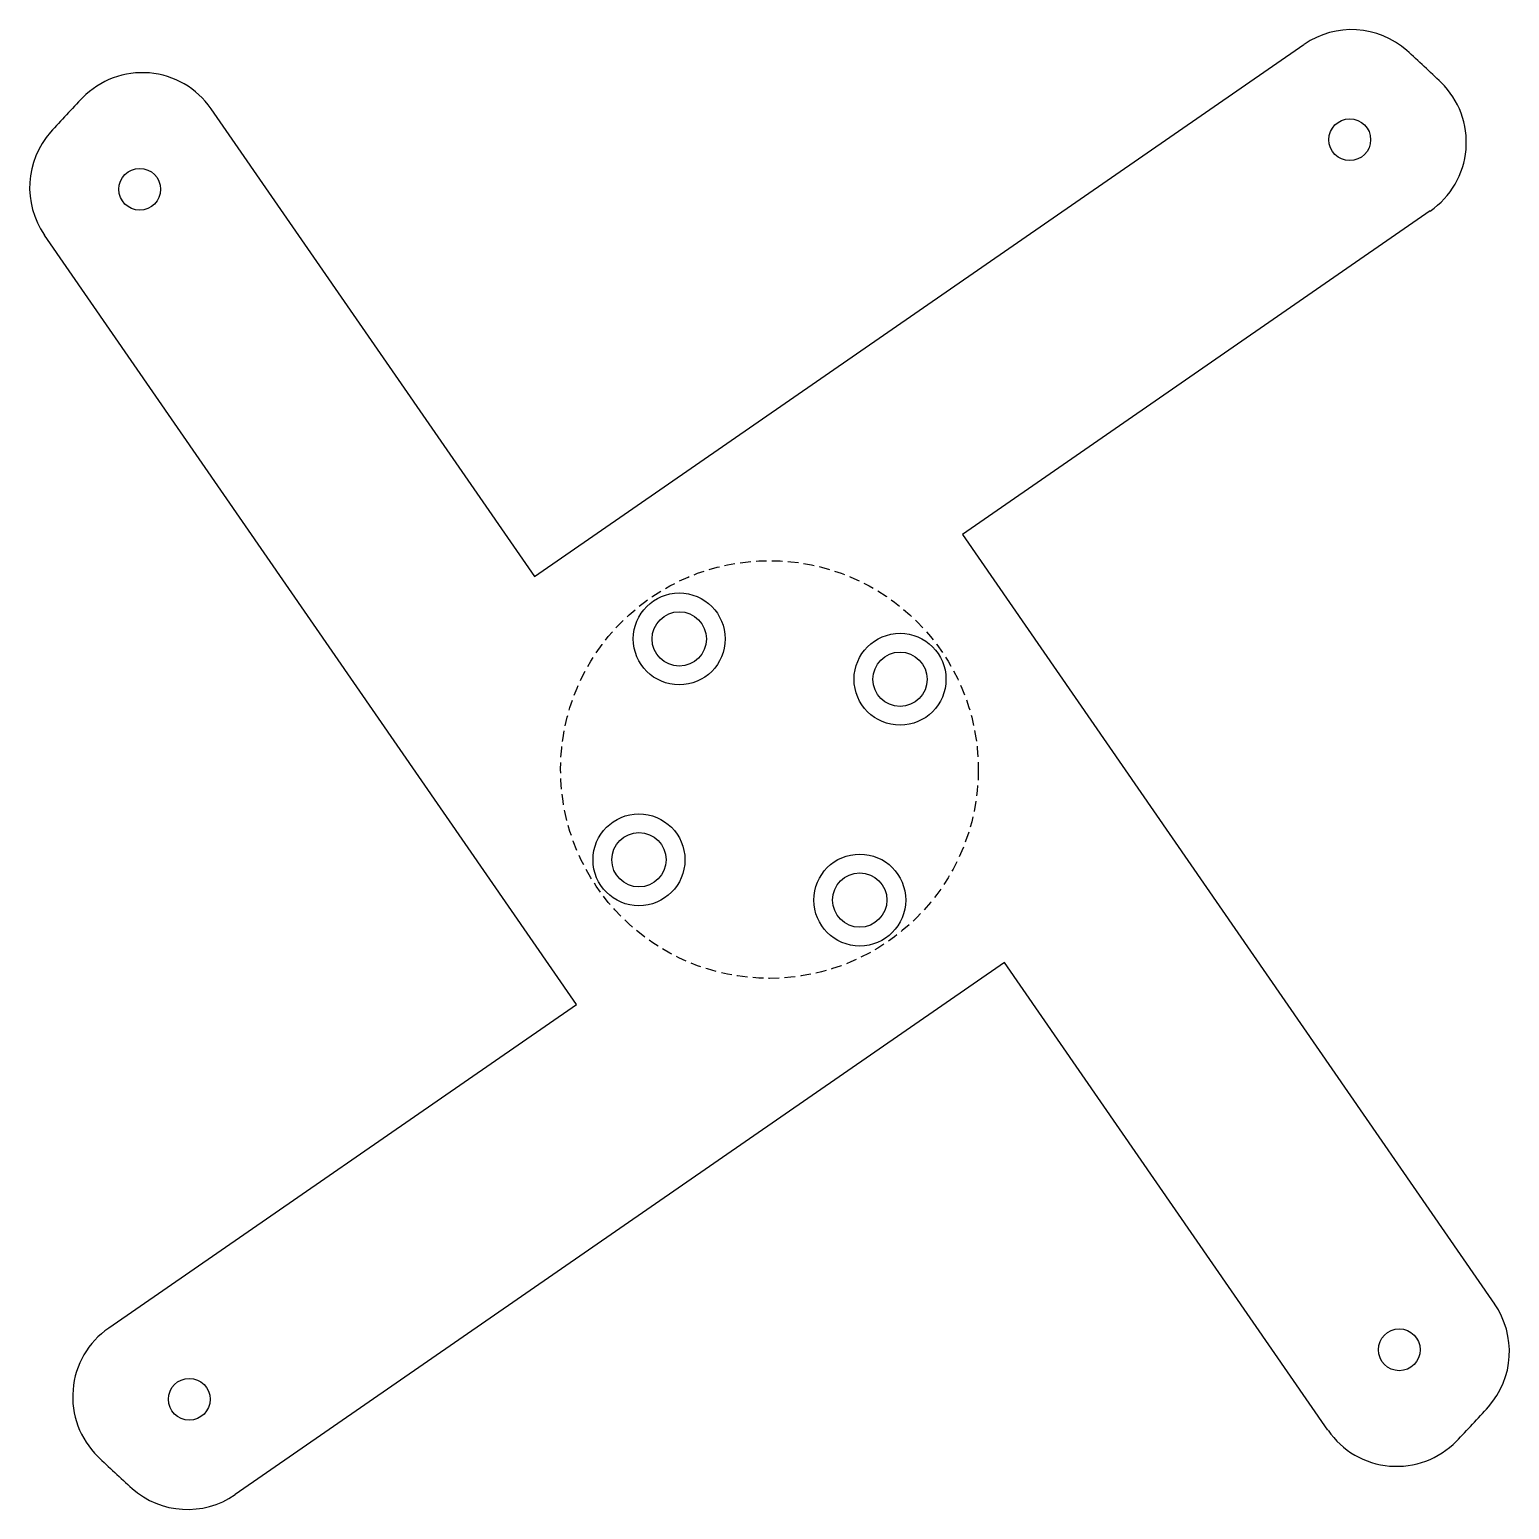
# Model space of a CAD drawing. Extents: x 113 to 290, y 43 to 220.
import ezdxf

# ---------------------------------------------------------------- set-up
doc = ezdxf.new("R2010")
doc.units = 0
doc.linetypes.add('HIDDEN', pattern=[1.905, 1.27, -0.635])
doc.layers.get('0').update_dxf_attribs({"linetype": 'CONTINUOUS'})

msp = doc.modelspace()

# ---------------------------------------------------------------- linework, layer by layer
at = {"color": 7, "linetype": 'CONTINUOUS'}
for p, q in [((173.27, 154.37), (265.38, 218.06)), ((134.55, 210.36), (173.27, 154.37)), ((280.5, 198.12), (224.5, 159.4)), ((178.3, 103.14), (114.62, 195.24)), ((224.5, 159.4), (288.19, 67.29)), ((229.54, 108.17), (137.43, 44.48)), ((268.25, 52.17), (229.54, 108.17)), ((122.31, 64.42), (178.3, 103.14))]:
    msp.add_line(p, q, dxfattribs=at)
for centre, radius in [((270.86, 206.65), 2.5), ((126.02, 200.72), 2.5), ((190.6, 146.9), 5.5), ((190.6, 146.9), 3.25), ((217.03, 142.07), 5.5), ((217.03, 142.07), 3.25), ((185.78, 120.46), 5.5), ((185.78, 120.46), 3.25), ((212.21, 115.64), 5.5), ((212.21, 115.64), 3.25), ((276.79, 61.81), 2.5), ((131.95, 55.89), 2.5)]:
    msp.add_circle(centre, radius, dxfattribs=at)
at = {"color": 7, "linetype": 'HIDDEN'}
msp.add_circle((201.4, 131.27), 25, dxfattribs=at)
at = {"color": 7, "linetype": 'CONTINUOUS'}
for centre, radius, start, end in [((271.07, 209.83), 10, 48.4371, 124.663), ((201.4, 131.27), 115, 45.6435, 48.4371), ((126.33, 204.68), 10, 34.663, 135.6435), ((274.81, 206.34), 10, 304.663, 45.6435), ((201.4, 131.27), 115, 135.6435, 138.4371), ((122.84, 200.93), 10, 138.4371, 214.663), ((279.97, 61.61), 10, 318.4371, 34.663), ((128, 56.19), 10, 124.663, 225.6435), ((201.4, 131.27), 115, 315.6435, 318.4371), ((276.48, 57.86), 10, 214.663, 315.6435), ((201.4, 131.27), 115, 225.6435, 228.4371), ((131.74, 52.7), 10, 228.4371, 304.663)]:
    msp.add_arc(centre, radius, start, end, dxfattribs=at)

doc.saveas('drawing.dxf')
